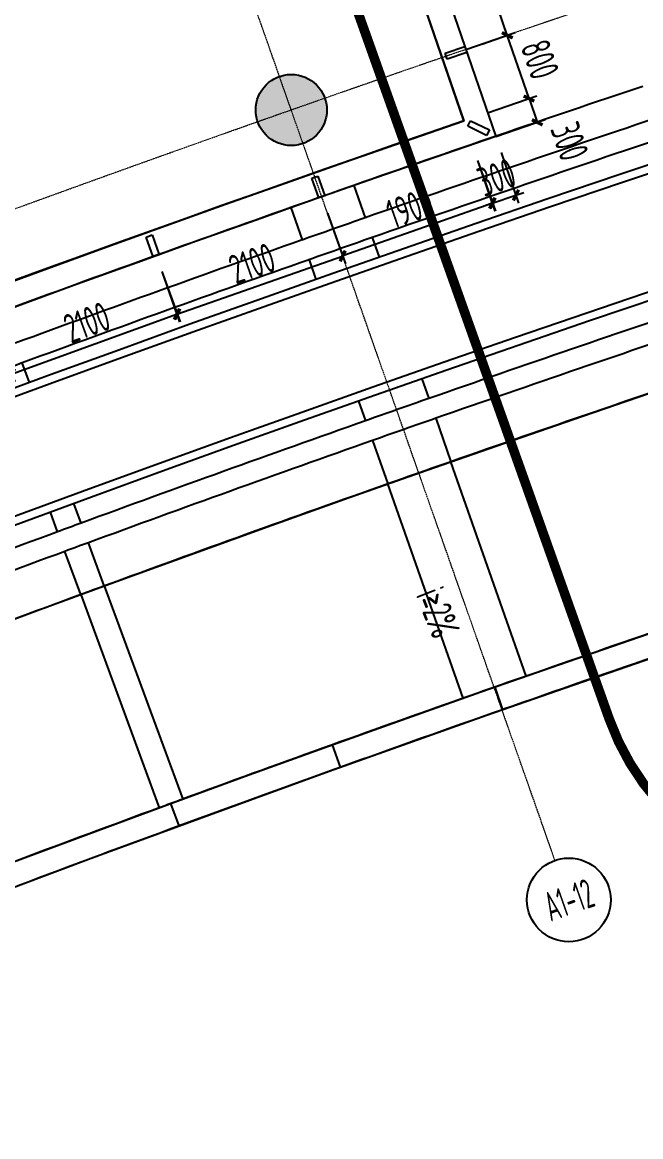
# Model space of a CAD drawing. Header units: millimetres. Extents: x 0 to 12110233, y -6694180 to 0.
# Drawn here: x 11678204 to 11685591, y -6429444 to -6416127 of the extents above; entities that cross this region are included whole.
import ezdxf
from ezdxf.enums import TextEntityAlignment as Align

# ---------------------------------------------------------------- set-up
doc = ezdxf.new("R2010")
doc.units = ezdxf.units.MM
doc.header["$LTSCALE"] = 10
doc.linetypes.add('A1-RG-AXIS-3~4F$0$CENTER', pattern=[50.8, 31.75, -6.35, 6.35, -6.35])
doc.linetypes.add('A1-RI-F3$0$DASHED', pattern=[0.75, 0.5, -0.25])
for name, color, linetype in [('A1-RD-3F$0$A-DIMS-1：100', 1, 'Continuous'), ('A1-RD-3F$0$A-GLAZ', 140, 'Continuous'), ('A1-RD-3F$0$A-louban', 5, 'Continuous'), ('A1-RG-AXIS-3~4F$0$A-COLU-HATH', 8, 'Continuous'), ('A1-RG-AXIS-3~4F$0$A-COLUMN', 7, 'Continuous'), ('A1-RG-AXIS-3~4F$0$A-SYMB-NAME', 13, 'Continuous'), ('A1-RI-F3$0$A-SYMB', 4, 'Continuous'), ('A1-RI-F3$0$A-SYMB-NAME', 4, 'Continuous'), ('A1-RI-F3$0$A-SYMB-STRS', 1, 'Continuous'), ('A1-RI-F3$0$A-TEXT1', 4, 'Continuous'), ('A1-RI-F3$0$A1-RI-F3$0$A-DETL-PEN1', 245, 'Continuous'), ('A1-RI-F3$0$A1-RI-F3$0$A-DETL-PEN2', 233, 'Continuous'), ('A1-RI-F3$0$Crescent canopy$0$A-DETL-PEN1', 245, 'Continuous'), ('A1-RI-F3$0$Crescent canopy$0$A-DETL-PEN2', 233, 'Continuous')]:
    doc.layers.add(name, color=color, linetype=linetype)
doc.layers.add('A1-RG-AXIS-3~4F$0$A-GRID', color=1, linetype='A1-RG-AXIS-3~4F$0$CENTER', lineweight=9)
doc.styles.add('A1-RD-3F$0$XD2008', font='xd-hzs.shx', dxfattribs={"width": 0.7, "bigfont": 'xd-hztxt.shx'})
doc.styles.add('A1-RG-AXIS-3~4F$0$A1-RG-AXIS$0$XD2008', font='xd-hzs.shx', dxfattribs={"width": 0.7, "bigfont": 'xd-hztxt.shx'})
doc.styles.add('A1-RI-F3$0$ECADI', font='gbeitc.shx', dxfattribs={"width": 0.7, "bigfont": 'gbcbig.shx'})
doc.styles.add('A1-RI-F3$0$XD2008', font='xd-hzs.shx', dxfattribs={"width": 0.7, "bigfont": 'xd-hztxt.shx'})
doc.dimstyles.new('A1-RD-3F$0$XD100$0', dxfattribs={"dimscale": 100, "dimtxt": 3.5, "dimasz": 1, "dimexe": 1, "dimexo": 2, "dimgap": 1, "dimtad": 1, "dimdec": 0, "dimdsep": 46, "dimtxsty": 'A1-RD-3F$0$XD2008', "dimblk1": 'A1-RD-3F$0$_ArchTick', "dimblk2": 'A1-RD-3F$0$_ArchTick', "dimsah": 1, "dimcen": 2.5, "dimclrd": 1, "dimclre": 1, "dimclrt": 4, "dimaunit": 1, "dimadec": 0, "dimazin": 0, "dimtfac": 1, "dimtdec": 0, "dimtix": 1, "dimtmove": 2, "dimatfit": 3, "dimfxl": 0, "dimtolj": 1, "dimtzin": 0, "dimarcsym": 0})

# ---------------------------------------------------------------- blocks, each defined once
blk = doc.blocks.new('A1-RD-3F$0$_ArchTick')
at = {"color": 0, "linetype": 'ByBlock', "const_width": 0.4}
blk.add_lwpolyline([(-0.5, -0.5), (0.5, 0.5)], dxfattribs=at)
blk = doc.blocks.new('*D700')
at = {"layer": 'A1-RD-3F$0$A-DIMS-1：100', "color": 1, "linetype": 'ByBlock', "lineweight": -2}
for p, q in [((11683643, -6417778), (11683856, -6418382)), ((11681851, -6418410), (11682064, -6419014)), ((11683823, -6418288), (11682031, -6418919))]:
    blk.add_line(p, q, dxfattribs=at)
at = {"layer": 'A1-RD-3F$0$A-DIMS-1：100', "color": 1, "linetype": 'ByBlock', "lineweight": -2, "xscale": 100, "yscale": 100, "zscale": 100}
for p, rotation in [((11683823, -6418288), 19.42133950910336), ((11682031, -6418919), 199.4213395091034)]:
    blk.add_blockref('A1-RD-3F$0$_ArchTick', p, dxfattribs=dict(at, rotation=rotation))
at = {"layer": 'A1-RD-3F$0$A-DIMS-1：100', "color": 4, "linetype": 'ByBlock', "insert": (11682835, -6418344), "char_height": 350, "attachment_point": 5, "rotation": 19.4213, "style": 'A1-RD-3F$0$XD2008'}
blk.add_mtext('\\A1;1900', dxfattribs=at)
blk = doc.blocks.new('*D616')
at = {"layer": 'A1-RD-3F$0$A-DIMS-1：100', "color": 1, "linetype": 'ByBlock', "lineweight": -2}
for p, q in [((11681851, -6418409), (11682063, -6419014)), ((11680049, -6419616), (11682030, -6418920)), ((11679869, -6419105), (11680082, -6419710))]:
    blk.add_line(p, q, dxfattribs=at)
at = {"layer": 'A1-RD-3F$0$A-DIMS-1：100', "color": 1, "linetype": 'ByBlock', "lineweight": -2, "xscale": 100, "yscale": 100, "zscale": 100}
for p, rotation in [((11682030, -6418920), 19.35773855890824), ((11680049, -6419616), 199.3577385589082)]:
    blk.add_blockref('A1-RD-3F$0$_ArchTick', p, dxfattribs=dict(at, rotation=rotation))
at = {"layer": 'A1-RD-3F$0$A-DIMS-1：100', "color": 4, "linetype": 'ByBlock', "insert": (11680948, -6419008), "char_height": 350, "attachment_point": 5, "rotation": 19.3577, "style": 'A1-RD-3F$0$XD2008'}
blk.add_mtext('\\A1;2100', dxfattribs=at)
blk = doc.blocks.new('*D698')
at = {"layer": 'A1-RD-3F$0$A-DIMS-1：100', "color": 1, "linetype": 'ByBlock', "lineweight": -2}
for p, q in [((11683503, -6416451), (11684092, -6416249)), ((11683997, -6416281), (11683965, -6416187)), ((11684257, -6417038), (11683997, -6416281)), ((11683763, -6417208), (11684352, -6417005)), ((11684257, -6417038), (11684290, -6417133))]:
    blk.add_line(p, q, dxfattribs=at)
at = {"layer": 'A1-RD-3F$0$A-DIMS-1：100', "color": 1, "linetype": 'ByBlock', "lineweight": -2, "xscale": 100, "yscale": 100, "zscale": 100}
for p, rotation in [((11683997, -6416281), 288.9664747205611), ((11684257, -6417038), 108.9664747205611)]:
    blk.add_blockref('A1-RD-3F$0$_ArchTick', p, dxfattribs=dict(at, rotation=rotation))
at = {"layer": 'A1-RD-3F$0$A-DIMS-1：100', "color": 4, "linetype": 'ByBlock', "insert": (11684388, -6416570), "char_height": 350, "attachment_point": 5, "rotation": 288.9665, "style": 'A1-RD-3F$0$XD2008'}
blk.add_mtext('\\A1;800', dxfattribs=at)
blk = doc.blocks.new('*D699')
at = {"layer": 'A1-RD-3F$0$A-DIMS-1：100', "color": 1, "linetype": 'ByBlock', "lineweight": -2}
for p, q in [((11683763, -6417208), (11684352, -6417006)), ((11684257, -6417038), (11684355, -6417322)), ((11683860, -6417492), (11684450, -6417289))]:
    blk.add_line(p, q, dxfattribs=at)
at = {"layer": 'A1-RD-3F$0$A-DIMS-1：100', "color": 1, "linetype": 'ByBlock', "lineweight": -2, "xscale": 100, "yscale": 100, "zscale": 100}
for p, rotation in [((11684257, -6417038), 108.9619899624668), ((11684355, -6417322), 288.9619899624668)]:
    blk.add_blockref('A1-RD-3F$0$_ArchTick', p, dxfattribs=dict(at, rotation=rotation))
at = {"layer": 'A1-RD-3F$0$A-DIMS-1：100', "color": 4, "linetype": 'ByBlock', "insert": (11684742, -6417549), "char_height": 350, "attachment_point": 5, "rotation": 288.962, "style": 'A1-RD-3F$0$XD2008'}
blk.add_mtext('\\A1;300', dxfattribs=at)
blk = doc.blocks.new('*D617')
at = {"layer": 'A1-RD-3F$0$A-DIMS-1：100', "color": 1, "linetype": 'ByBlock', "lineweight": -2}
for p, q in [((11683035, -6414471), (11683435, -6414334)), ((11683998, -6416282), (11683340, -6414366)), ((11683692, -6416386), (11684092, -6416249))]:
    blk.add_line(p, q, dxfattribs=at)
at = {"layer": 'A1-RD-3F$0$A-DIMS-1：100', "color": 1, "linetype": 'ByBlock', "lineweight": -2, "xscale": 100, "yscale": 100, "zscale": 100}
for p, rotation in [((11683340, -6414366), 108.9456767238469), ((11683998, -6416282), 288.9456767238469)]:
    blk.add_blockref('A1-RD-3F$0$_ArchTick', p, dxfattribs=dict(at, rotation=rotation))
at = {"layer": 'A1-RD-3F$0$A-DIMS-1：100', "color": 4, "linetype": 'ByBlock', "insert": (11683929, -6415235), "char_height": 350, "attachment_point": 5, "rotation": 288.9457, "style": 'A1-RD-3F$0$XD2008'}
blk.add_mtext('\\A1;2025', dxfattribs=at)
blk = doc.blocks.new('*D621')
at = {"layer": 'A1-RD-3F$0$A-DIMS-1：100', "color": 1, "linetype": 'ByBlock', "lineweight": -2}
for p, q in [((11679871, -6419104), (11680090, -6419707)), ((11680056, -6419613), (11678082, -6420330)), ((11677897, -6419822), (11678116, -6420424))]:
    blk.add_line(p, q, dxfattribs=at)
at = {"layer": 'A1-RD-3F$0$A-DIMS-1：100', "color": 1, "linetype": 'ByBlock', "lineweight": -2, "xscale": 100, "yscale": 100, "zscale": 100}
for p, rotation in [((11680056, -6419613), 19.974587619769), ((11678082, -6420330), 199.974587619769)]:
    blk.add_blockref('A1-RD-3F$0$_ArchTick', p, dxfattribs=dict(at, rotation=rotation))
at = {"layer": 'A1-RD-3F$0$A-DIMS-1：100', "color": 4, "linetype": 'ByBlock', "insert": (11678975, -6419713), "char_height": 350, "attachment_point": 5, "rotation": 19.9746, "style": 'A1-RD-3F$0$XD2008'}
blk.add_mtext('\\A1;2100', dxfattribs=at)
blk = doc.blocks.new('*D701')
at = {"layer": 'A1-RD-3F$0$A-DIMS-1：100', "color": 1, "linetype": 'ByBlock', "lineweight": -2}
for p, q in [((11683925, -6417681), (11684133, -6418287)), ((11683641, -6417778), (11683849, -6418384)), ((11683817, -6418289), (11684101, -6418192)), ((11684101, -6418192), (11684195, -6418159)), ((11683817, -6418289), (11683722, -6418322))]:
    blk.add_line(p, q, dxfattribs=at)
at = {"layer": 'A1-RD-3F$0$A-DIMS-1：100', "color": 1, "linetype": 'ByBlock', "lineweight": -2, "xscale": 100, "yscale": 100, "zscale": 100}
for p, rotation in [((11684101, -6418192), 198.9627955526979), ((11683817, -6418289), 18.96279555269788)]:
    blk.add_blockref('A1-RD-3F$0$_ArchTick', p, dxfattribs=dict(at, rotation=rotation))
at = {"layer": 'A1-RD-3F$0$A-DIMS-1：100', "color": 4, "linetype": 'ByBlock', "insert": (11683869, -6417981), "char_height": 350, "attachment_point": 5, "rotation": 18.9628, "style": 'A1-RD-3F$0$XD2008'}
blk.add_mtext('\\A1;300', dxfattribs=at)
blk = doc.blocks.new('A1-RD-3F$0$chuangkuang')
at = {"linetype": 'ByBlock'}
for p, q in [((11593433, -6456040), (11593631, -6455887)), ((11593677, -6455946), (11593479, -6456099)), ((11593631, -6455887), (11593677, -6455946)), ((11593479, -6456099), (11593433, -6456040))]:
    blk.add_line(p, q, dxfattribs=at)
blk = doc.blocks.new('A1-RG-AXIS-3~4F$0$colu')
at = {"layer": 'A1-RG-AXIS-3~4F$0$A-COLU-HATH', "linetype": 'ByBlock'}
h = blk.add_hatch(color=256, dxfattribs=at)
h.paths.add_polyline_path([(11645506, -6407138), (11645842, -6407864), (11645388, -6408074), (11645053, -6407348)])
h.paths.add_polyline_path([(11672567, -6404095), (11672841, -6404846), (11673311, -6404675), (11673037, -6403924)])
h.paths.add_polyline_path([(11669749, -6396288), (11670092, -6397229), (11670562, -6397058), (11670219, -6396117)])
h.paths.add_polyline_path([(11648218, -6414201), (11648554, -6414927), (11649008, -6414718), (11648672, -6413991)])
h.paths.add_polyline_path([(11630302, -6423285), (11630693, -6423983), (11631129, -6423739), (11630739, -6423040)])
h.paths.add_polyline_path([(11626248, -6416039), (11626639, -6416737), (11627075, -6416493), (11626684, -6415795)])
h.paths.add_polyline_path([(11604911, -6438704), (11605417, -6439448), (11605996, -6439055), (11605490, -6438311)])
h.paths.add_polyline_path([(11612319, -6433818), (11612802, -6434577), (11613393, -6434200), (11612909, -6433442)])
h.paths.add_polyline_path([(11678236, -6409178), (11678568, -6410121), (11679228, -6409889), (11678897, -6408946)])
h.paths.add_polyline_path([(11591264, -6433839), (11591159, -6433557), (11590222, -6433908), (11590400, -6434382)])
h.paths.add_polyline_path([(11582706, -6437301), (11582516, -6436795), (11581580, -6437146), (11581700, -6437471)])
h.paths.add_polyline_path([(11606395, -6455924), (11606921, -6456654), (11607489, -6456244), (11606962, -6455514)])
h.paths.add_polyline_path([(11613307, -6451074), (11613812, -6451818), (11614392, -6451425), (11613886, -6450680)])
h.paths.add_polyline_path([(11620356, -6446424), (11620839, -6447183), (11621430, -6446806), (11620946, -6446047)])
h.paths.add_polyline_path([(11627535, -6441978), (11627997, -6442751), (11628598, -6442392), (11628136, -6441619)])
h.paths.add_polyline_path([(11634839, -6437741), (11635279, -6438526), (11635889, -6438184), (11635450, -6437399)])
h.paths.add_polyline_path([(11642262, -6433715), (11642678, -6434512), (11643299, -6434188), (11642882, -6433391)])
h.paths.add_polyline_path([(11657439, -6426310), (11657809, -6427131), (11658447, -6426843), (11658077, -6426022)])
h.paths.add_polyline_path([(11665180, -6422938), (11665527, -6423769), (11666173, -6423499), (11665826, -6422668)])
h.paths.add_polyline_path([(11673015, -6419789), (11673338, -6420629), (11673991, -6420379), (11673669, -6419538)])
h.paths.add_polyline_path([(11675949, -6402668), (11676281, -6403611), (11676941, -6403379), (11676610, -6402436)])
h.paths.add_polyline_path([(11632163, -6412872), (11631542, -6413196), (11632283, -6414615), (11632904, -6414290)])
h.paths.add_polyline_path([(11648553, -6404923), (11647915, -6405211), (11648573, -6406669), (11649211, -6406381)])
h.paths.add_polyline_path([(11590472, -6449024), (11591080, -6449817), (11591635, -6449392), (11591027, -6448598)])
h.paths.add_polyline_path([(11601626, -6449315), (11602153, -6450044), (11602720, -6449635), (11602194, -6448905)])
h.paths.add_polyline_path([(11597647, -6443800), (11598174, -6444530), (11598741, -6444120), (11598215, -6443391)])
h.paths.add_polyline_path([(11600306, -6431919), (11600812, -6432664), (11601391, -6432270), (11600885, -6431526)])
h.paths.add_polyline_path([(11615974, -6439552), (11616458, -6440311), (11617048, -6439934), (11616564, -6439175)])
h.paths.add_polyline_path([(11615655, -6422109), (11616117, -6422881), (11616718, -6422522), (11616256, -6421750)])
h.paths.add_polyline_path([(11619863, -6429147), (11620325, -6429919), (11620926, -6429560), (11620464, -6428788)])
h.paths.add_polyline_path([(11630859, -6430629), (11631299, -6431414), (11631910, -6431072), (11631470, -6430287)])
h.paths.add_polyline_path([(11627539, -6424694), (11627978, -6425480), (11628589, -6425138), (11628150, -6424353)])
h.paths.add_polyline_path([(11638488, -6426491), (11638905, -6427289), (11639525, -6426965), (11639108, -6426167)])
h.paths.add_polyline_path([(11646232, -6422575), (11646626, -6423384), (11647255, -6423078), (11646862, -6422268)])
h.paths.add_polyline_path([(11654086, -6418882), (11654456, -6419702), (11655094, -6419414), (11654724, -6418594)])
h.paths.add_polyline_path([(11659423, -6409141), (11659770, -6409971), (11660416, -6409702), (11660069, -6408871)])
h.paths.add_polyline_path([(11662042, -6415416), (11662388, -6416247), (11663034, -6415977), (11662688, -6415147)])
h.paths.add_polyline_path([(11670094, -6412181), (11670417, -6413021), (11671070, -6412770), (11670748, -6411930)])
edge = h.paths.add_edge_path()
edge.add_arc((11595249, -6454684), 425, 0, 360)
h.paths.add_polyline_path([(11585545, -6442594), (11586154, -6443388), (11586709, -6442962), (11586101, -6442168)])
h.paths.add_polyline_path([(11592849, -6437150), (11593376, -6437880), (11593943, -6437471), (11593417, -6436741)])
h.paths.add_polyline_path([(11608730, -6444330), (11609235, -6445075), (11609815, -6444682), (11609309, -6443937)])
h.paths.add_polyline_path([(11607910, -6426904), (11608394, -6427663), (11608984, -6427286), (11608500, -6426527)])
h.paths.add_polyline_path([(11623353, -6434983), (11623815, -6435756), (11624415, -6435396), (11623953, -6434624)])
h.paths.add_polyline_path([(11623535, -6417538), (11623974, -6418324), (11624585, -6417982), (11624146, -6417197)])
h.paths.add_polyline_path([(11635339, -6420464), (11635756, -6421262), (11636376, -6420938), (11635960, -6420140)])
h.paths.add_polyline_path([(11643258, -6416460), (11643651, -6417269), (11644281, -6416963), (11643887, -6416153)])
h.paths.add_polyline_path([(11651288, -6412684), (11651658, -6413504), (11652296, -6413216), (11651926, -6412396)])
h.paths.add_polyline_path([(11656266, -6401573), (11656651, -6402496), (11657297, -6402226), (11656912, -6401304)])
h.paths.add_polyline_path([(11664718, -6398177), (11665077, -6399111), (11665730, -6398860), (11665372, -6397926)])
h.paths.add_polyline_path([(11667657, -6405832), (11667980, -6406673), (11668633, -6406422), (11668311, -6405582)])
h.paths.add_polyline_path([(11673265, -6395025), (11673596, -6395969), (11674256, -6395737), (11673925, -6394793)])
edge = h.paths.add_edge_path()
edge.add_arc((11681417, -6417175), 425, 0, 360)
edge = h.paths.add_edge_path()
edge.add_arc((11600176, -6461115), 425, 0, 360)
edge = h.paths.add_edge_path()
edge.add_arc((11640554, -6410101), 425, 0, 360)
at = {"layer": 'A1-RG-AXIS-3~4F$0$A-COLUMN'}
blk.add_circle((11681417, -6417175), 425, dxfattribs=at)
blk = doc.blocks.new('A1-RG-AXIS-3~4F$0$A1zhouhao')
at = {"color": 13}
blk.add_circle((11937809, -6402822), 500, dxfattribs=at)
at = {"style": 'A1-RG-AXIS-3~4F$0$A1-RG-AXIS$0$XD2008', "width": 0.7}
blk.add_attdef('GRID', text='', height=500, dxfattribs=at).set_placement((11937809, -6402822), align=Align.MIDDLE)
blk = doc.blocks.new('A1-RG-AXIS-3~4F')
at = {"layer": 'A1-RG-AXIS-3~4F$0$A-GRID', "linetype": 'A1-RG-AXIS-3~4F$0$CENTER', "ltscale": 0.05}
blk.add_lwpolyline([(11684567.3, -6426142.2), (11670777.5, -6386890)], dxfattribs=at)
blk.add_lwpolyline([(11682866.1, -6392336.6, 0.1037295), (11569674.9, -6456283.6, 0.1037295)], format="xyb", dxfattribs=at)
at = {"layer": 'A1-RG-AXIS-3~4F$0$A-GRID', "ltscale": 0.05}
for points in [[(11690526.5, -6414141.6, 0.1045271), (11584753.6, -6473784.9, 0.1045271)], [(11691982.6, -6418505.7, 0.1046376), (11587756.3, -6477270.1)]]:
    blk.add_lwpolyline(points, format="xyb", dxfattribs=at)
at = {"layer": 'A1-RG-AXIS-3~4F$0$A-GRID', "linetype": 'A1-RG-AXIS-3~4F$0$CENTER', "ltscale": 0.05}
blk.add_arc((11778731.9, -6694178.6), 308600, 107.574373, 131.323037, dxfattribs=at)
at = {"layer": 'A1-RG-AXIS-3~4F$0$A-GRID', "ltscale": 0.05}
blk.add_arc((11778731.9, -6694178.6), 301700, 107.53359, 131.336201, dxfattribs=at)
at = {"layer": 'A1-RG-AXIS-3~4F$0$A-COLU-HATH', "linetype": 'ByBlock'}
blk.add_blockref('A1-RG-AXIS-3~4F$0$colu', (0, 0), dxfattribs=at)
at = {"layer": 'A1-RG-AXIS-3~4F$0$A-SYMB-NAME', "linetype": 'ByBlock'}
ref = blk.add_blockref('A1-RG-AXIS-3~4F$0$A1zhouhao', (-1700488.6, -4342564.7), dxfattribs=dict(at, rotation=19.3570313265489))
ref.add_attrib('GRID', 'A1-12', dxfattribs={"layer": '0', "color": 4, "height": 350, "rotation": 19.35703, "style": 'A1-RG-AXIS-3~4F$0$A1-RG-AXIS$0$XD2008', "width": 0.6}).set_placement((11684733, -6426614), align=Align.MIDDLE)
blk = doc.blocks.new('A1-RI-F3$0$A1RUODIANJIAN')
at = {"layer": 'A1-RI-F3$0$A-SYMB-NAME', "linetype": 'ByBlock', "style": 'A1-RI-F3$0$XD2008', "width": 0.7}
blk.add_attdef('A1RUODIANJIAN', (11587156, -6438427), '', height=350, dxfattribs=at)
blk = doc.blocks.new('A1-RI-F3$0$A1-RI-F3$0$CRESCENT')
at = {"layer": 'A1-RI-F3$0$A1-RI-F3$0$A-DETL-PEN1'}
for radius, start, end in [(291580, 107.79006, 130.53329), (291480, 107.79008, 130.53322), (290140, 107.79045, 130.53224), (290040, 107.79047, 130.53216)]:
    blk.add_arc((761388, 423551), radius, start, end, dxfattribs=at)
at = {"layer": 'A1-RI-F3$0$A1-RI-F3$0$A-DETL-PEN2'}
for p, q in [((664819, 699640), (664955, 699253)), ((664064, 699375), (664200, 698988)), ((665038, 699017), (665121, 698781)), ((664283, 698752), (664366, 698516)), ((660944, 697285), (660858, 697520)), ((665631, 697328), (665714, 697093)), ((664876, 697063), (664959, 696828)), ((665797, 696857), (665979, 696338)), ((665042, 696592), (665224, 696073)), ((666879, 693776), (665979, 696338)), ((666124, 693511), (665224, 696073)), ((661561, 695605), (661475, 695839)), ((661280, 695501), (661194, 695736)), ((661837, 694854), (661648, 695370)), ((661556, 694750), (661366, 695267)), ((661556, 694750), (662492, 692202)), ((661837, 694854), (662774, 692306)), ((666501, 693644), (666596, 693375)), ((664661, 692688), (664565, 692956)), ((662731, 691986), (662633, 692254))]:
    blk.add_line(p, q, dxfattribs=at)
for centre, radius, start, end in [((761380, 423550), 288986, 105.8232, 130.74813), ((761389, 423548), 292494, 108.5636, 109.27856), ((761389, 423548), 292084, 108.56364, 109.27845), ((761389, 423548), 291834, 108.56367, 109.27839), ((761399, 423518), 292525, 109.27855, 109.43524), ((761397, 423526), 292517, 109.43524, 110.15014), ((761399, 423518), 292115, 109.27844, 109.43535), ((761399, 423518), 291865, 109.27837, 109.43542), ((761380, 423550), 286271, 105.7964, 131.29161), ((761397, 423526), 292107, 109.43535, 110.1501), ((761397, 423526), 291857, 109.43541, 110.15007), ((761380, 423550), 285986, 105.79356, 131.34926), ((761389, 423548), 289794, 108.56388, 109.27783), ((761389, 423548), 289544, 108.5639, 109.27776), ((761399, 423519), 289825, 109.27782, 109.43597), ((761397, 423526), 289817, 109.43597, 110.14987), ((761399, 423519), 289575, 109.27775, 109.43604), ((761397, 423526), 289567, 109.43603, 110.14984), ((761385, 423558), 289783, 110.14988, 110.20919), ((761378, 423577), 289762, 110.20919, 110.92323), ((761385, 423558), 289533, 110.14985, 110.20922), ((761378, 423577), 289512, 110.20922, 110.92316)]:
    blk.add_arc(centre, radius, start, end, dxfattribs=at)
blk = doc.blocks.new('A1-RI-F3$0$Crescent canopy$0$CRESCENT')
at = {"layer": 'A1-RI-F3$0$Crescent canopy$0$A-DETL-PEN1'}
for radius, start, end in [(291580, 107.79006, 130.53329), (291480, 107.79008, 130.53322), (290140, 107.79045, 130.53224), (290040, 107.79047, 130.53216)]:
    blk.add_arc((761388, 423551), radius, start, end, dxfattribs=at)
at = {"layer": 'A1-RI-F3$0$Crescent canopy$0$A-DETL-PEN2'}
for p, q in [((664819, 699640), (664955, 699253)), ((664064, 699375), (664200, 698988)), ((665038, 699017), (665121, 698781)), ((664283, 698752), (664366, 698516)), ((660944, 697285), (660858, 697520)), ((665631, 697328), (665714, 697093)), ((664876, 697063), (664959, 696828)), ((665797, 696857), (665979, 696338)), ((665042, 696592), (665224, 696073)), ((666879, 693776), (665979, 696338)), ((666124, 693511), (665224, 696073)), ((661561, 695605), (661475, 695839)), ((661280, 695501), (661194, 695736)), ((661837, 694854), (661648, 695370)), ((661556, 694750), (661366, 695267)), ((661556, 694750), (662492, 692202)), ((661837, 694854), (662774, 692306)), ((666501, 693644), (666596, 693375)), ((664661, 692688), (664565, 692956)), ((662731, 691986), (662633, 692254))]:
    blk.add_line(p, q, dxfattribs=at)
for centre, radius, start, end in [((761389, 423548), 292494, 108.5636, 109.27856), ((761389, 423548), 292084, 108.56364, 109.27845), ((761389, 423548), 291834, 108.56367, 109.27839), ((761399, 423518), 292525, 109.27855, 109.43524), ((761397, 423526), 292517, 109.43524, 110.15014), ((761399, 423518), 292115, 109.27844, 109.43535), ((761399, 423518), 291865, 109.27837, 109.43542), ((761397, 423526), 292107, 109.43535, 110.1501), ((761397, 423526), 291857, 109.43541, 110.15007), ((761389, 423548), 289794, 108.56388, 109.27783), ((761389, 423548), 289544, 108.5639, 109.27776), ((761385, 423558), 291823, 110.15008, 110.20899), ((761389, 423548), 288994, 108.56396, 109.27761), ((761399, 423519), 289825, 109.27782, 109.43597), ((761397, 423526), 289817, 109.43597, 110.14987), ((761399, 423519), 289575, 109.27775, 109.43604), ((761397, 423526), 289567, 109.43603, 110.14984), ((761399, 423519), 289025, 109.2776, 109.43619), ((761397, 423526), 289017, 109.43619, 110.14978), ((761385, 423558), 289783, 110.14988, 110.20919), ((761378, 423577), 289762, 110.20919, 110.92323), ((761385, 423558), 289533, 110.14985, 110.20922), ((761378, 423577), 289512, 110.20922, 110.92316), ((761372, 423595), 286228, 108.56407, 109.27682), ((761378, 423577), 288962, 110.20927, 110.92301), ((761385, 423558), 288983, 110.1498, 110.20928), ((761371, 423599), 285940, 108.94546, 109.35689), ((761399, 423519), 286310, 109.27685, 109.43694), ((761376, 423584), 286241, 109.43697, 110.14968), ((761373, 423593), 285946, 109.35689, 109.76827), ((761380, 423574), 285966, 109.76827, 110.1797), ((761383, 423564), 286261, 110.074, 110.17591), ((761385, 423558), 286268, 110.14951, 110.20956), ((761402, 423514), 286315, 110.20973, 110.92227), ((761396, 423531), 286012, 110.1797, 110.59107)]:
    blk.add_arc(centre, radius, start, end, dxfattribs=at)
blk = doc.blocks.new('A1-RD-3F')
at = {"layer": 'A1-RD-3F$0$A-GLAZ', "ltscale": 0.25}
for p, q in [((11680191.3, -6406804), (11683860.1, -6417491.8)), ((11680005, -6407185.2), (11683479, -6417305.5))]:
    blk.add_line(p, q, dxfattribs=at)
for radius, start, end in [(292800, 108.984813, 114.488967), (292500, 108.926088, 127.887577)]:
    blk.add_arc((11778731.9, -6694178.6), radius, start, end, dxfattribs=at)
at = {"layer": 'A1-RD-3F$0$A-louban'}
blk.add_lwpolyline([(11599156.3, -6462911.6, -0.0824084), (11683479, -6417305.5), (11680005, -6407185.2, 0.0013406), (11678467.4, -6407718.7)], format="xyb", dxfattribs=at)
at = {"linetype": 'ByBlock'}
for p, rotation in [((20556758.9, -16283284.4), 161.0772922761518), ((10981201.9, -19668690.3), 116.0772921849908), ((1877219.1, -15360227.4), 71.47782719065114), ((1941455.9, -15432997.6), 71.90039714537485)]:
    blk.add_blockref('A1-RD-3F$0$chuangkuang', p, dxfattribs=dict(at, rotation=rotation))
at = {"layer": 'A1-RD-3F$0$A-DIMS-1：100', "color": 3, "linetype": 'ByBlock'}
for p1, p2, distance, picture, middle in [((11683502.9, -6416451.4), (11682845.5, -6414536.1), -523, '*D617', (11683929, -6415234.6)), ((11683573.5, -6417273), (11683313.5, -6416516.5), -723.2, '*D698', (11684387.5, -6416570.3)), ((11683576.3, -6417589.2), (11681784.5, -6418221), 740.4, '*D700', (11682835.2, -6418344.1)), ((11683576.3, -6417589.2), (11683860.1, -6417491.7), -740.4, '*D701', (11683869.5, -6417980.7)), ((11679802.9, -6418916.4), (11681784.2, -6418220.3), -741.2, '*D616', (11680948.1, -6419008.2)), ((11679802.9, -6418916.4), (11677829, -6419633.8), 741.2, '*D621', (11678975.2, -6419713.2))]:
    dim = blk.add_aligned_dim(p1=p1, p2=p2, distance=distance, dimstyle='A1-RD-3F$0$XD100$0', override={"dimasz": 1}, dxfattribs=at)
    dim.commit()
    dim.dimension.update_dxf_attribs({"geometry": picture, "text_midpoint": middle})
dim = blk.add_linear_dim(base=(11684354.9, -6417321.7), p1=(11683573.5, -6417273), p2=(11683671, -6417556.7), angle=288.96199, dimstyle='A1-RD-3F$0$XD100$0', override={"dimasz": 1}, dxfattribs=at)
dim.commit()
dim.dimension.update_dxf_attribs({"geometry": '*D699', "text_midpoint": (11684742.4, -6417548.9), "dimtype": 129})
blk = doc.blocks.new('A1-RI-F3')
at = {"layer": 'A1-RI-F3$0$A-SYMB', "linetype": 'A1-RI-F3$0$DASHED', "const_width": 114.3, "elevation": 0}
blk.add_lwpolyline([(11689003.3, -6426288.4), (11696783.2, -6423656.4, 0.4100141), (11698677.1, -6419894.1), (11695424.7, -6409805.5, 0.4184304), (11691607.9, -6407884.2), (11683529.9, -6410617.2, 0.4187079), (11681664.7, -6414463.9), (11685215.2, -6424451.5, 0.4097286)], format="xyb", close=True, dxfattribs=at)
at = {"layer": 'A1-RI-F3$0$A-SYMB-STRS'}
blk.add_lwpolyline([(11683136.1, -6423787.9, 0, 0, 0), (11682631.2, -6422346.1, 80, 0, 0), (11682532.1, -6422063, 0, 0, 0)], format="xyseb", dxfattribs=at)
for name, p in [('A1-RG-AXIS-3~4F', (0, 0)), ('A1-RI-F3$0$Crescent canopy$0$CRESCENT', (11017346, -7117715.9))]:
    blk.add_blockref(name, p)
at = {"color": 3, "linetype": 'ByBlock'}
blk.add_blockref('A1-RD-3F', (0, 0), dxfattribs=at)
at = {"layer": 'A1-RI-F3$0$A-SYMB-NAME', "linetype": 'ByBlock'}
ref = blk.add_blockref('A1-RI-F3$0$A1RUODIANJIAN', (21900405.4, -14869046.1), dxfattribs=dict(at, xscale=-1, rotation=291.3647177166949))
ref.add_attrib('A1RUODIANJIAN', 'i≥2%', (11682899.9, -6422968.6), dxfattribs={"linetype": 'ByBlock', "height": 350, "rotation": 291.36472, "style": 'A1-RI-F3$0$XD2008', "width": 0.7})
at = {"layer": 'A1-RI-F3$0$Crescent canopy$0$A-DETL-PEN2'}
blk.add_blockref('A1-RI-F3$0$A1-RI-F3$0$CRESCENT', (11017346, -7117715.9), dxfattribs=at)
at = {"layer": 'A1-RI-F3$0$A-TEXT1', "style": 'A1-RI-F3$0$ECADI', "width": 0.7}
for tag, p in [('（-0.050）', (11743140.2, -6434229.8)), ('（结构标高）', (11749919, -6434229.8))]:
    blk.add_attdef(tag, p, '', height=321.4, dxfattribs=at)

msp = doc.modelspace()

# ---------------------------------------------------------------- block references
msp.add_blockref('A1-RI-F3', (0, 0))

doc.saveas('drawing.dxf')
